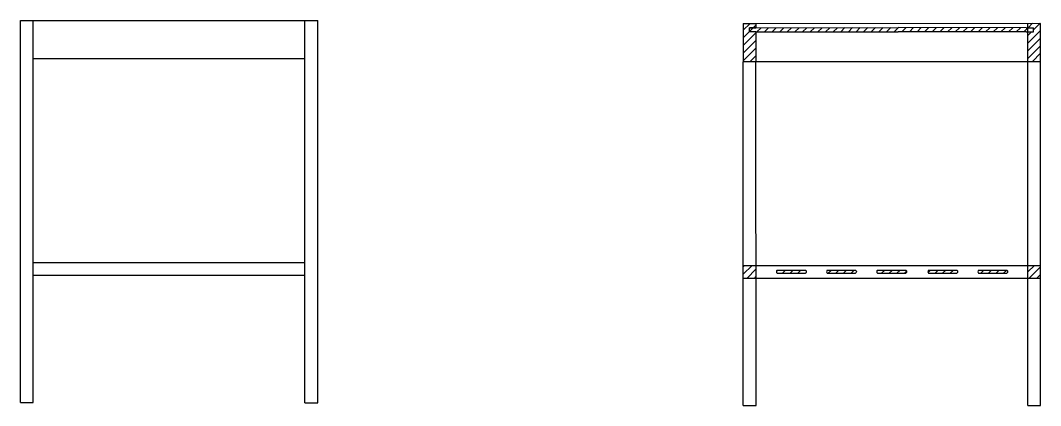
# Model space of a CAD drawing. Header units: millimetres. Extents: x -863 to 1110, y -422 to 583.
# Drawn here: x 347.5 to 467.6, y 69 to 114.3 of the extents above; entities that cross this region are included whole.
import ezdxf

# ---------------------------------------------------------------- set-up
doc = ezdxf.new("R2010")
doc.units = ezdxf.units.MM
doc.layers.get('0').update_dxf_attribs({"color": 51})
doc.layers.add('Tratteggi', color=252, linetype='Continuous')

msp = doc.modelspace()

# ---------------------------------------------------------------- hatches: boundary and pattern name
at = {"layer": 'Tratteggi', "ltscale": 0.2}
h = msp.add_hatch(dxfattribs=at)
h.set_pattern_fill('ANSI31', color=256, scale=0.2)
h.set_pattern_definition([(45, (0.06967, -9.51796), (-0.4490128, 0.4490128), [])])
h.paths.add_polyline_path([(466.07, 113.46), (465.89, 113.46), (450.81, 113.47), (434.06, 113.46), (433.31, 113.46), (433.31, 112.96), (434.06, 112.96), (450.81, 112.97), (465.89, 112.96), (466.07, 112.96)])
h.paths.add_polyline_path([(434.06, 112.96), (433.31, 112.96), (433.31, 113.46), (434.06, 113.46), (434.06, 113.96), (432.56, 113.96), (432.56, 109.48), (434.06, 109.48)])
h.paths.add_polyline_path([(467.57, 113.98), (466.07, 113.98), (466.07, 113.46), (466.75, 113.46), (466.75, 112.96), (466.07, 112.96), (466.07, 109.48), (467.57, 109.48)])
h.paths.add_polyline_path([(439.9, 84.92), (436.56, 84.92, 0.401748), (436.56, 84.55), (439.9, 84.55, 0.464261)])
h.paths.add_polyline_path([(445.8, 84.92), (442.46, 84.92, 0.401748), (442.46, 84.55), (445.8, 84.55, 0.464261)])
h.paths.add_polyline_path([(451.71, 84.92), (448.37, 84.92, 0.401748), (448.37, 84.55), (451.71, 84.55, 0.464261)])
h.paths.add_polyline_path([(457.72, 84.92), (454.38, 84.92, 0.401748), (454.38, 84.55), (457.72, 84.55, 0.464261)])
h.paths.add_polyline_path([(463.61, 84.92), (460.27, 84.92, 0.401748), (460.27, 84.55), (463.61, 84.55, 0.464261)])
h.paths.add_polyline_path([(434.07, 85.48), (432.57, 85.48), (432.57, 83.98), (434.07, 83.98)])
h.paths.add_polyline_path([(467.57, 85.48), (466.07, 85.48), (466.07, 83.98), (467.57, 83.98)])

# ---------------------------------------------------------------- linework, layer by layer
for p, q in [((347.48, 69.32), (347.48, 114.32)), ((347.48, 114.32), (382.47, 114.32)), ((348.98, 69.32), (348.98, 114.32)), ((380.97, 69.31), (380.97, 114.31)), ((382.47, 69.31), (382.47, 114.31)), ((432.56, 113.96), (434.06, 113.96)), ((432.56, 113.96), (432.56, 109.46)), ((433.31, 113.46), (434.06, 113.46)), ((434.06, 113.46), (433.31, 113.46)), ((433.31, 112.96), (433.31, 113.46)), ((434.06, 112.96), (433.31, 112.96)), ((434.06, 113.96), (467.57, 113.98)), ((434.06, 113.96), (434.06, 113.46)), ((434.06, 113.46), (450.82, 113.47)), ((434.06, 112.96), (450.82, 112.97)), ((434.06, 112.96), (434.06, 109.46)), ((465.89, 113.46), (450.8, 113.47)), ((465.89, 112.96), (450.81, 112.97)), ((465.87, 112.96), (466.75, 112.96)), ((465.89, 113.46), (466.75, 113.46)), ((466.07, 68.97), (466.07, 113.97)), ((466.75, 112.96), (466.75, 113.46)), ((467.57, 68.97), (467.57, 113.97)), ((348.98, 109.82), (380.97, 109.82)), ((432.58, 68.98), (432.56, 109.46)), ((432.58, 109.48), (467.57, 109.48)), ((434.08, 68.98), (434.06, 109.46)), ((348.98, 85.82), (380.97, 85.82)), ((432.58, 85.48), (467.57, 85.48)), ((348.98, 84.32), (380.97, 84.32)), ((432.58, 83.98), (467.57, 83.98)), ((347.48, 69.32), (348.98, 69.32)), ((380.97, 69.31), (382.47, 69.31)), ((432.58, 68.98), (434.08, 68.98)), ((466.07, 68.97), (467.57, 68.97))]:
    msp.add_line(p, q)
for points in [[(436.56, 84.92, 0.401748), (436.56, 84.55, 1.804147)], [(439.9, 84.92, -0.464036), (439.9, 84.55, 1.33829)], [(442.46, 84.92, 0.401748), (442.46, 84.55, 1.804147)], [(445.8, 84.92, -0.464036), (445.8, 84.55, 1.33829)], [(448.37, 84.92, 0.401748), (448.37, 84.55, 1.804147)], [(451.71, 84.92, -0.464036), (451.71, 84.55, 1.33829)], [(454.38, 84.92, 0.401748), (454.38, 84.55, 1.804147)], [(457.72, 84.92, -0.464036), (457.72, 84.55, 1.33829)], [(460.27, 84.92, 0.401748), (460.27, 84.55, 1.804147)], [(463.61, 84.92, -0.464036), (463.61, 84.55, 1.33829)]]:
    msp.add_lwpolyline(points, format="xyb")
for points in [[(436.56, 84.92), (439.9, 84.92)], [(436.56, 84.55), (439.9, 84.55)], [(442.46, 84.92), (445.8, 84.92)], [(442.46, 84.55), (445.8, 84.55)], [(448.37, 84.92), (451.71, 84.92)], [(448.37, 84.55), (451.71, 84.55)], [(454.38, 84.92), (457.72, 84.92)], [(454.38, 84.55), (457.72, 84.55)], [(460.27, 84.92), (463.61, 84.92)], [(460.27, 84.55), (463.61, 84.55)]]:
    msp.add_lwpolyline(points)

doc.saveas('drawing.dxf')
